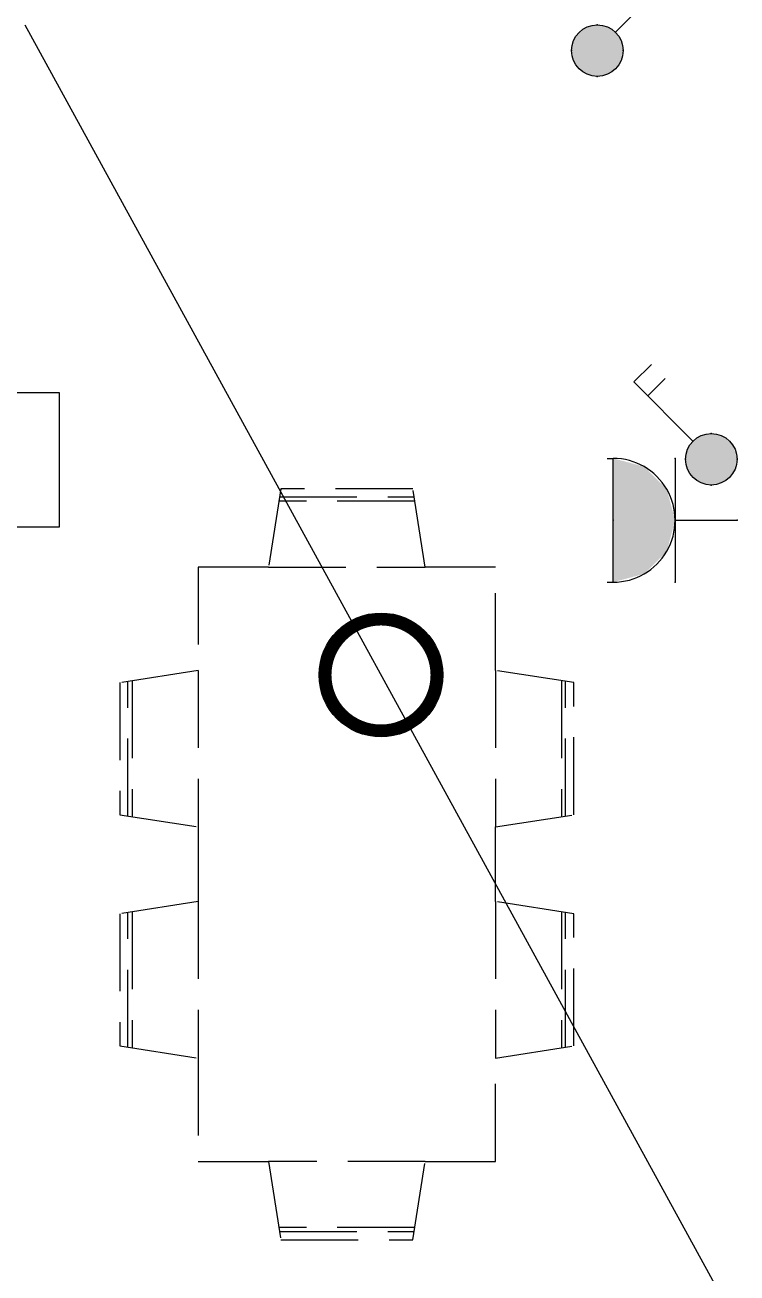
# Model space of a CAD drawing. Extents: x 5031545 to 5313844, y -886381 to -283477.
# Drawn here: x 5251346 to 5253646, y -814423 to -810391 of the extents above; entities that cross this region are included whole.
import ezdxf
from ezdxf.enums import TextEntityAlignment as Align

# ---------------------------------------------------------------- set-up
doc = ezdxf.new("R2010")
doc.units = 0
doc.header["$LTSCALE"] = 1000
doc.header["$MEASUREMENT"] = 0
doc.linetypes.add('A户型$0$DASH', pattern=[0.35, 0.25, -0.1])
doc.layers.get('0').update_dxf_attribs({"linetype": 'CONTINUOUS'})
for name, color, linetype in [('!!电气', 1, 'CONTINUOUS'), ('5fur', 175, 'CONTINUOUS'), ('EQUIP-插座', 3, 'CONTINUOUS'), ('EQUIP-照明', 3, 'CONTINUOUS'), ('TEL_TEXT', 7, 'CONTINUOUS')]:
    doc.layers.add(name, color=color, linetype=linetype)
doc.styles.add('_TEL_DIM', font='simplex.shx', dxfattribs={"width": 0.8, "height": 3.5, "bigfont": 'hztxt.shx'})
doc.styles.get("Standard").update_dxf_attribs({"font": 'gbenor.shx', "bigfont": 'gbcbig.shx'})

# ---------------------------------------------------------------- blocks, each defined once
blk = doc.blocks.new('$equip$00001962')
for p, q in [((0.147, 0.356), (0.625, 0.833)), ((0.625, 0.833), (0.766, 0.692))]:
    blk.add_line(p, q)
blk.add_circle((0, 0.208), 0.208)
for p in [(0, 0.417), (-0.208, 0.208), (0.208, 0.208), (0, 0)]:
    blk.add_point(p)
for points in [[(0, 0.417), (0, 0.417), (-0.104, 0.389), (0.104, 0.389)], [(-0.18, 0.313), (0.18, 0.313), (-0.208, 0.208), (0.208, 0.208)], [(-0.104, 0.389), (0.104, 0.389), (-0.18, 0.313), (0.18, 0.313)], [(-0.18, 0.104), (0.18, 0.104), (-0.208, 0.208), (0.208, 0.208)], [(-0.104, 0.028), (0.104, 0.028), (-0.18, 0.104), (0.18, 0.104)], [(0, 0), (0, 0), (-0.104, 0.028), (0.104, 0.028)]]:
    blk.add_solid(points)
at = {"layer": 'TEL_TEXT', "style": '_TEL_DIM', "flags": 1}
blk.add_attdef('A', text='', height=0.00002, dxfattribs=at).set_placement((0, 0), align=Align.MIDDLE_CENTER)
blk = doc.blocks.new('$equip$00001963')
for p, q in [((0.147, 0.356), (0.625, 0.833)), ((0.625, 0.833), (0.766, 0.692)), ((0.512, 0.72), (0.653, 0.579))]:
    blk.add_line(p, q)
blk.add_circle((0, 0.208), 0.208)
for p in [(0, 0.417), (-0.208, 0.208), (0.208, 0.208), (0, 0)]:
    blk.add_point(p)
for points in [[(0, 0.417), (0, 0.417), (-0.104, 0.389), (0.104, 0.389)], [(-0.18, 0.313), (0.18, 0.313), (-0.208, 0.208), (0.208, 0.208)], [(-0.104, 0.389), (0.104, 0.389), (-0.18, 0.313), (0.18, 0.313)], [(-0.18, 0.104), (0.18, 0.104), (-0.208, 0.208), (0.208, 0.208)], [(-0.104, 0.028), (0.104, 0.028), (-0.18, 0.104), (0.18, 0.104)], [(0, 0), (0, 0), (-0.104, 0.028), (0.104, 0.028)]]:
    blk.add_solid(points)
at = {"layer": 'TEL_TEXT', "style": '_TEL_DIM', "flags": 1}
blk.add_attdef('A', text='', height=0.00002, dxfattribs=at).set_placement((0, 0), align=Align.MIDDLE_CENTER)
blk = doc.blocks.new('$equip$00001237')
for p, q in [((-0.5, 1.05), (-0.5, 1)), ((0.5, 1.05), (0.5, 1)), ((-0.5, 1), (0.5, 1)), ((0.5, 0.5), (-0.5, 0.5)), ((0, 0.5), (0, 0))]:
    blk.add_line(p, q)
blk.add_arc((0, 1), 0.5, 180, 0)
for p in [(0, 1), (-0.5, 0.5), (0.5, 0.5), (0, 0)]:
    blk.add_point(p)
for points in [[(0.433, 0.75), (-0.433, 0.75), (0.5, 1), (-0.5, 1)], [(0.25, 0.567), (-0.25, 0.567), (0.433, 0.75), (-0.433, 0.75)], [(0, 0.5), (0, 0.5), (0.25, 0.567), (-0.25, 0.567)]]:
    blk.add_solid(points)
at = {"flags": 9}
blk.add_attdef('A', (0, 0), '', height=0.00002, dxfattribs=at)
blk = doc.blocks.new('$equip$00001150')
at = {"const_width": 0.1}
blk.add_lwpolyline([(-0.45, 0, 1), (0.45, 0, 1)], format="xyb", close=True, dxfattribs=at)
blk.add_circle((0, 0), 0.5)
at = {"flags": 9}
blk.add_attdef('A', (0, 0), '', height=0.00002, dxfattribs=at)
blk = doc.blocks.new('VDGVDVXVE')
at = {"layer": '5fur', "color": 252, "linetype": 'A户型$0$DASH'}
for p, q in [((583115.6, 367133.5), (583550.6, 367133.5)), ((583552.6, 367120.2), (583113.5, 367120.2)), ((583080.2, 366906.8), (583586.1, 366906.8)), ((582853.2, 366573.1), (582853.2, 366067.3)), ((583813.2, 366573.1), (583813.2, 366067.3)), ((582626.5, 366102.6), (582626.5, 366537.6)), ((582639.8, 366539.7), (582639.8, 366100.5)), ((584026.5, 366539.7), (584026.5, 366100.5)), ((584039.8, 366102.6), (584039.8, 366537.6)), ((582853.2, 365826.4), (582853.2, 365320.6)), ((583813.1, 365826.4), (583813.2, 365320.6)), ((582626.5, 365356), (582626.5, 365790.9)), ((582639.8, 365793), (582639.8, 365353.8)), ((584026.5, 365793), (584026.5, 365353.8)), ((584039.8, 365356), (584039.8, 365790.9)), ((583586.1, 364986.9), (583080.3, 364986.9)), ((583552.6, 364773.5), (583113.5, 364773.5)), ((583115.6, 364760.2), (583550.6, 364760.2))]:
    blk.add_line(p, q, dxfattribs=at)
blk.add_lwpolyline([(583586.1, 366906.8), (583546.5, 367160.2), (583119.8, 367160.2), (583080.2, 366906.8), (582853.2, 366906.9), (582853.2, 366573.1), (582599.8, 366533.5), (582599.8, 366106.9), (582853.2, 366067.3), (582853.2, 365826.4), (582599.8, 365786.9), (582599.8, 365360.2), (582853.2, 365320.6), (582853.2, 364986.9), (583080.3, 364986.9), (583119.8, 364733.5), (583546.5, 364733.5), (583586.1, 364986.9), (583813.2, 364986.9), (583813.2, 365320.6), (584066.5, 365360.2), (584066.5, 365786.9), (583813.1, 365826.4), (583813.2, 366067.3), (584066.5, 366106.9), (584066.5, 366533.5), (583813.2, 366573.1), (583813.2, 366906.9), (583586.1, 366906.9)], dxfattribs=at)
blk = doc.blocks.new('A$C547B2CCF')
at = {"color": 252}
blk.add_lwpolyline([(5804.7, 6913.1), (6810.7, 6913.1), (6810.7, 6477.1), (5804.7, 6477.1)], close=True, dxfattribs=at)
blk.add_blockref('VDGVDVXVE', (-575593.7, -360558.3), dxfattribs=at)

msp = doc.modelspace()

# ---------------------------------------------------------------- linework, layer by layer
at = {"layer": '!!电气', "color": 6}
msp.add_line((5251346.1, -810391.2), (5253646.1, -814591.2), dxfattribs=at)

# ---------------------------------------------------------------- block references
at = {"color": 2}
msp.add_blockref('A$C547B2CCF', (5244646.1, -818491.2), dxfattribs=at)
at = {"layer": 'EQUIP-插座', "color": 2, "xscale": 400, "yscale": 400, "zscale": 400, "rotation": 89.99999861697735}
msp.add_blockref('$equip$00001237', (5253646.1, -811991.4), dxfattribs=at)
at = {"layer": 'EQUIP-照明', "color": 6, "xscale": 400, "yscale": 400, "zscale": 400}
for name, p in [('$equip$00001962', (5253194.8, -810557.2)), ('$equip$00001150', (5252496.1, -812491.2))]:
    msp.add_blockref(name, p, dxfattribs=at)
at = {"layer": 'EQUIP-照明', "color": 6, "xscale": 400, "yscale": 400, "zscale": 400, "rotation": 89.99999861697735}
msp.add_blockref('$equip$00001963', (5253646.1, -811794.3), dxfattribs=at)

doc.saveas('drawing.dxf')
